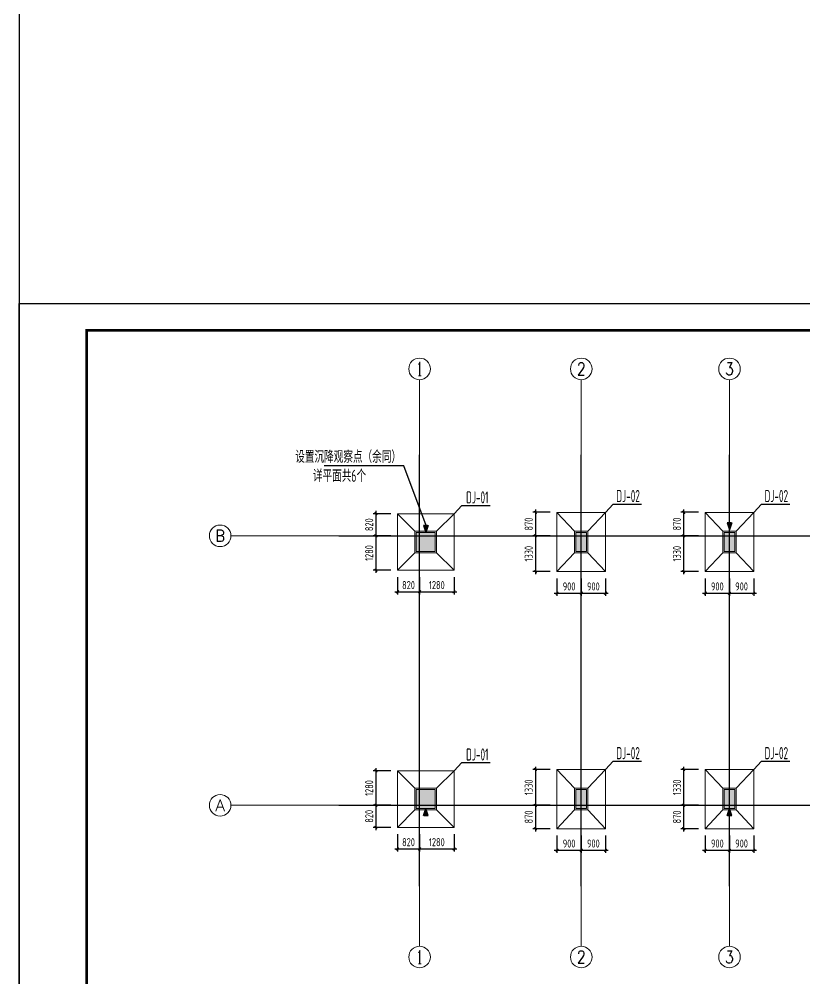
# Model space of a CAD drawing. Extents: x 1885024 to 3341100, y 16453725 to 19955423.
# Drawn here: x 3164089 to 3193243, y 18786655 to 18822264 of the extents above; entities that cross this region are included whole.
import ezdxf
from ezdxf.enums import TextEntityAlignment as Align

# ---------------------------------------------------------------- set-up
doc = ezdxf.new("R2010")
doc.units = 0
doc.header["$LTSCALE"] = 1000
doc.header["$MEASUREMENT"] = 0
doc.layers.get('Defpoints').update_dxf_attribs({"color": 250})
for name, color, linetype, lineweight in [('1526', 7, 'Continuous', 18), ('1530', 3, 'Continuous', 18), ('709', 254, 'Continuous', 18), ('COLU', 7, 'Continuous', 0), ('COLU_DIM', 3, 'Continuous', 0), ('COLU_HATCH', 251, 'Continuous', 0), ('DIM', 3, 'Continuous', 0)]:
    doc.layers.add(name, color=color, linetype=linetype, lineweight=lineweight)
for name, color, linetype in [('AXIS', 3, 'Continuous'), ('AXIS_TEXT', 7, 'Continuous'), ('TK', 4, 'Continuous')]:
    doc.layers.add(name, color=color, linetype=linetype)
doc.styles.add('_TCH_AXIS', font='COMPLEX', dxfattribs={"bigfont": 'GBCBIG'})
doc.styles.add('COMPLEX', font='COMPLEX')
doc.styles.add('FromPkpm', font='Pkpmeng', dxfattribs={"width": 0.7, "bigfont": 'hztxt'})
doc.styles.add('PkpmHz', font='Pkpmeng', dxfattribs={"width": 0.7, "bigfont": 'hztxt'})
doc.styles.add('TSSD_Dimension', font='tssdeng.shx', dxfattribs={"width": 0.7, "bigfont": 'hztxt.shx'})
doc.dimstyles.new('TSSD_100_100', dxfattribs={"dimtxt": 300, "dimasz": 100, "dimexe": 100, "dimexo": 250, "dimgap": 100, "dimtad": 1, "dimdec": 0, "dimzin": 0, "dimdsep": 46, "dimtxsty": 'TSSD_Dimension', "dimblk": 'ARCHTICK', "dimblk1": 'ARCHTICK', "dimblk2": 'ARCHTICK', "dimcen": 0, "dimdle": 100, "dimclrt": 7, "dimadec": 0, "dimazin": 0, "dimtfac": 1, "dimtdec": 0, "dimtix": 1, "dimtmove": 2, "dimatfit": 3, "dimfxl": 0, "dimtolj": 1, "dimtzin": 0, "dimarcsym": 0})

# ---------------------------------------------------------------- blocks, each defined once
blk = doc.blocks.new('j')
blk.add_hatch(color=6).paths.add_polyline_path([(2674969, -64350), (2674930, -64350), (2675115, -64887), (2675299, -64350)])
for points in [[(2675260, -64350), (2674930, -64350), (2675115, -64887)], [(2674969, -64350), (2675299, -64350), (2675115, -64887)]]:
    blk.add_lwpolyline(points)
blk = doc.blocks.new('GeYuanFrame_82632258', base_point=(18.76, 4.34))
at = {"layer": 'TK'}
blk.add_line((43.76, 414.34), (602.76, 414.34), dxfattribs=at)
blk.add_lwpolyline([(18.76, 424.34), (612.76, 424.34), (612.76, 4.34), (18.76, 4.34), (18.76, 424.34)], dxfattribs=at)
at = {"layer": 'TK', "const_width": 1}
blk.add_lwpolyline([(602.76, 414.34), (43.76, 414.34), (43.76, 14.34), (602.76, 14.34)], close=True, dxfattribs=at)
blk = doc.blocks.new('_AXISO')
blk.add_circle((0, 0), 0.5)
at = {"layer": 'AXIS_TEXT', "style": 'COMPLEX', "width": 1.041667}
blk.add_attdef('A', text='', height=0.56, dxfattribs=at).set_placement((-0.25, -0.28), (0.25, -0.28), align=Align.FIT)
blk = doc.blocks.new('_ArchTick')
at = {"color": 0, "linetype": 'ByBlock', "const_width": 0.4}
blk.add_lwpolyline([(-0.5, -0.5), (0.5, 0.5)], dxfattribs=at)
blk = doc.blocks.new('*D268')
at = {"layer": 'COLU_DIM', "color": 0, "lineweight": -2}
for p, q in [((3178127, 18801565), (3178127, 18800915)), ((3178947, 18801565), (3178947, 18800915)), ((3178027, 18801015), (3179047, 18801015))]:
    blk.add_line(p, q, dxfattribs=at)
at = {"layer": 'Defpoints', "color": 0}
for p in [(3178127, 18801815), (3178947, 18801815), (3178947, 18801015)]:
    blk.add_point(p, dxfattribs=at)
at = {"layer": 'COLU_DIM', "color": 0, "lineweight": -2, "xscale": 100, "yscale": 100, "zscale": 100, "rotation": 180}
blk.add_blockref('_ArchTick', (3178127, 18801015), dxfattribs=at)
at = {"layer": 'COLU_DIM', "color": 0, "lineweight": -2, "xscale": 100, "yscale": 100, "zscale": 100}
blk.add_blockref('_ArchTick', (3178947, 18801015), dxfattribs=at)
at = {"layer": 'COLU_DIM', "color": 7, "insert": (3178537, 18801265), "char_height": 300, "attachment_point": 5, "style": 'TSSD_Dimension'}
blk.add_mtext('\\A1;820', dxfattribs=at)
blk = doc.blocks.new('*D269')
at = {"layer": 'COLU_DIM', "color": 0, "lineweight": -2}
for p, q in [((3178947, 18801565), (3178947, 18800915)), ((3180227, 18801565), (3180227, 18800915)), ((3178847, 18801015), (3180327, 18801015))]:
    blk.add_line(p, q, dxfattribs=at)
at = {"layer": 'Defpoints', "color": 0}
for p in [(3178947, 18801815), (3180227, 18801815), (3180227, 18801015)]:
    blk.add_point(p, dxfattribs=at)
at = {"layer": 'COLU_DIM', "color": 0, "lineweight": -2, "xscale": 100, "yscale": 100, "zscale": 100, "rotation": 180}
blk.add_blockref('_ArchTick', (3178947, 18801015), dxfattribs=at)
at = {"layer": 'COLU_DIM', "color": 0, "lineweight": -2, "xscale": 100, "yscale": 100, "zscale": 100}
blk.add_blockref('_ArchTick', (3180227, 18801015), dxfattribs=at)
at = {"layer": 'COLU_DIM', "color": 7, "insert": (3179587, 18801265), "char_height": 300, "attachment_point": 5, "style": 'TSSD_Dimension'}
blk.add_mtext('\\A1;1280', dxfattribs=at)
blk = doc.blocks.new('*D270')
at = {"layer": 'COLU_DIM', "color": 0, "lineweight": -2}
for p, q in [((3177877, 18803915), (3177227, 18803915)), ((3177327, 18804015), (3177327, 18802995)), ((3177877, 18803095), (3177227, 18803095))]:
    blk.add_line(p, q, dxfattribs=at)
at = {"layer": 'Defpoints', "color": 0}
for p in [(3178127, 18803915), (3177327, 18803095), (3178127, 18803095)]:
    blk.add_point(p, dxfattribs=at)
at = {"layer": 'COLU_DIM', "color": 0, "lineweight": -2, "xscale": 100, "yscale": 100, "zscale": 100}
for p, rotation in [((3177327, 18803915), 90), ((3177327, 18803095), 270)]:
    blk.add_blockref('_ArchTick', p, dxfattribs=dict(at, rotation=rotation))
at = {"layer": 'COLU_DIM', "color": 7, "insert": (3177077, 18803505), "char_height": 300, "attachment_point": 5, "rotation": 90, "style": 'TSSD_Dimension'}
blk.add_mtext('\\A1;820', dxfattribs=at)
blk = doc.blocks.new('*D271')
at = {"layer": 'COLU_DIM', "color": 0, "lineweight": -2}
for p, q in [((3177327, 18803195), (3177327, 18801715)), ((3177877, 18803095), (3177227, 18803095)), ((3177877, 18801815), (3177227, 18801815))]:
    blk.add_line(p, q, dxfattribs=at)
at = {"layer": 'Defpoints', "color": 0}
for p in [(3178127, 18803095), (3177327, 18801815), (3178127, 18801815)]:
    blk.add_point(p, dxfattribs=at)
at = {"layer": 'COLU_DIM', "color": 0, "lineweight": -2, "xscale": 100, "yscale": 100, "zscale": 100}
for p, rotation in [((3177327, 18803095), 90), ((3177327, 18801815), 270)]:
    blk.add_blockref('_ArchTick', p, dxfattribs=dict(at, rotation=rotation))
at = {"layer": 'COLU_DIM', "color": 7, "insert": (3177077, 18802455), "char_height": 300, "attachment_point": 5, "rotation": 90, "style": 'TSSD_Dimension'}
blk.add_mtext('\\A1;1280', dxfattribs=at)
blk = doc.blocks.new('*D272')
at = {"layer": 'COLU_DIM', "color": 0, "lineweight": -2}
for p, q in [((3184047, 18801515), (3184047, 18800865)), ((3184947, 18801515), (3184947, 18800865)), ((3183947, 18800965), (3185047, 18800965))]:
    blk.add_line(p, q, dxfattribs=at)
at = {"layer": 'Defpoints', "color": 0}
for p in [(3184047, 18801765), (3184947, 18801765), (3184947, 18800965)]:
    blk.add_point(p, dxfattribs=at)
at = {"layer": 'COLU_DIM', "color": 0, "lineweight": -2, "xscale": 100, "yscale": 100, "zscale": 100, "rotation": 180}
blk.add_blockref('_ArchTick', (3184047, 18800965), dxfattribs=at)
at = {"layer": 'COLU_DIM', "color": 0, "lineweight": -2, "xscale": 100, "yscale": 100, "zscale": 100}
blk.add_blockref('_ArchTick', (3184947, 18800965), dxfattribs=at)
at = {"layer": 'COLU_DIM', "color": 7, "insert": (3184497, 18801215), "char_height": 300, "attachment_point": 5, "style": 'TSSD_Dimension'}
blk.add_mtext('\\A1;900', dxfattribs=at)
blk = doc.blocks.new('*D273')
at = {"layer": 'COLU_DIM', "color": 0, "lineweight": -2}
for p, q in [((3184947, 18801515), (3184947, 18800865)), ((3185847, 18801515), (3185847, 18800865)), ((3184847, 18800965), (3185947, 18800965))]:
    blk.add_line(p, q, dxfattribs=at)
at = {"layer": 'Defpoints', "color": 0}
for p in [(3184947, 18801765), (3185847, 18801765), (3185847, 18800965)]:
    blk.add_point(p, dxfattribs=at)
at = {"layer": 'COLU_DIM', "color": 0, "lineweight": -2, "xscale": 100, "yscale": 100, "zscale": 100, "rotation": 180}
blk.add_blockref('_ArchTick', (3184947, 18800965), dxfattribs=at)
at = {"layer": 'COLU_DIM', "color": 0, "lineweight": -2, "xscale": 100, "yscale": 100, "zscale": 100}
blk.add_blockref('_ArchTick', (3185847, 18800965), dxfattribs=at)
at = {"layer": 'COLU_DIM', "color": 7, "insert": (3185397, 18801215), "char_height": 300, "attachment_point": 5, "style": 'TSSD_Dimension'}
blk.add_mtext('\\A1;900', dxfattribs=at)
blk = doc.blocks.new('*D274')
at = {"layer": 'COLU_DIM', "color": 0, "lineweight": -2}
for p, q in [((3183797, 18803965), (3183147, 18803965)), ((3183247, 18804065), (3183247, 18802995)), ((3183797, 18803095), (3183147, 18803095))]:
    blk.add_line(p, q, dxfattribs=at)
at = {"layer": 'Defpoints', "color": 0}
for p in [(3184047, 18803965), (3183247, 18803095), (3184047, 18803095)]:
    blk.add_point(p, dxfattribs=at)
at = {"layer": 'COLU_DIM', "color": 0, "lineweight": -2, "xscale": 100, "yscale": 100, "zscale": 100}
for p, rotation in [((3183247, 18803965), 90), ((3183247, 18803095), 270)]:
    blk.add_blockref('_ArchTick', p, dxfattribs=dict(at, rotation=rotation))
at = {"layer": 'COLU_DIM', "color": 7, "insert": (3182997, 18803530), "char_height": 300, "attachment_point": 5, "rotation": 90, "style": 'TSSD_Dimension'}
blk.add_mtext('\\A1;870', dxfattribs=at)
blk = doc.blocks.new('*D275')
at = {"layer": 'COLU_DIM', "color": 0, "lineweight": -2}
for p, q in [((3183247, 18803195), (3183247, 18801665)), ((3183797, 18803095), (3183147, 18803095)), ((3183797, 18801765), (3183147, 18801765))]:
    blk.add_line(p, q, dxfattribs=at)
at = {"layer": 'Defpoints', "color": 0}
for p in [(3184047, 18803095), (3183247, 18801765), (3184047, 18801765)]:
    blk.add_point(p, dxfattribs=at)
at = {"layer": 'COLU_DIM', "color": 0, "lineweight": -2, "xscale": 100, "yscale": 100, "zscale": 100}
for p, rotation in [((3183247, 18803095), 90), ((3183247, 18801765), 270)]:
    blk.add_blockref('_ArchTick', p, dxfattribs=dict(at, rotation=rotation))
at = {"layer": 'COLU_DIM', "color": 7, "insert": (3182997, 18802430), "char_height": 300, "attachment_point": 5, "rotation": 90, "style": 'TSSD_Dimension'}
blk.add_mtext('\\A1;1330', dxfattribs=at)
blk = doc.blocks.new('*D276')
at = {"layer": 'COLU_DIM', "color": 0, "lineweight": -2}
for p, q in [((3189547, 18801515), (3189547, 18800865)), ((3190447, 18801515), (3190447, 18800865)), ((3189447, 18800965), (3190547, 18800965))]:
    blk.add_line(p, q, dxfattribs=at)
at = {"layer": 'Defpoints', "color": 0}
for p in [(3189547, 18801765), (3190447, 18801765), (3190447, 18800965)]:
    blk.add_point(p, dxfattribs=at)
at = {"layer": 'COLU_DIM', "color": 0, "lineweight": -2, "xscale": 100, "yscale": 100, "zscale": 100, "rotation": 180}
blk.add_blockref('_ArchTick', (3189547, 18800965), dxfattribs=at)
at = {"layer": 'COLU_DIM', "color": 0, "lineweight": -2, "xscale": 100, "yscale": 100, "zscale": 100}
blk.add_blockref('_ArchTick', (3190447, 18800965), dxfattribs=at)
at = {"layer": 'COLU_DIM', "color": 7, "insert": (3189997, 18801215), "char_height": 300, "attachment_point": 5, "style": 'TSSD_Dimension'}
blk.add_mtext('\\A1;900', dxfattribs=at)
blk = doc.blocks.new('*D277')
at = {"layer": 'COLU_DIM', "color": 0, "lineweight": -2}
for p, q in [((3190447, 18801515), (3190447, 18800865)), ((3191347, 18801515), (3191347, 18800865)), ((3190347, 18800965), (3191447, 18800965))]:
    blk.add_line(p, q, dxfattribs=at)
at = {"layer": 'Defpoints', "color": 0}
for p in [(3190447, 18801765), (3191347, 18801765), (3191347, 18800965)]:
    blk.add_point(p, dxfattribs=at)
at = {"layer": 'COLU_DIM', "color": 0, "lineweight": -2, "xscale": 100, "yscale": 100, "zscale": 100, "rotation": 180}
blk.add_blockref('_ArchTick', (3190447, 18800965), dxfattribs=at)
at = {"layer": 'COLU_DIM', "color": 0, "lineweight": -2, "xscale": 100, "yscale": 100, "zscale": 100}
blk.add_blockref('_ArchTick', (3191347, 18800965), dxfattribs=at)
at = {"layer": 'COLU_DIM', "color": 7, "insert": (3190897, 18801215), "char_height": 300, "attachment_point": 5, "style": 'TSSD_Dimension'}
blk.add_mtext('\\A1;900', dxfattribs=at)
blk = doc.blocks.new('*D278')
at = {"layer": 'COLU_DIM', "color": 0, "lineweight": -2}
for p, q in [((3189297, 18803965), (3188647, 18803965)), ((3188747, 18804065), (3188747, 18802995)), ((3189297, 18803095), (3188647, 18803095))]:
    blk.add_line(p, q, dxfattribs=at)
at = {"layer": 'Defpoints', "color": 0}
for p in [(3189547, 18803965), (3188747, 18803095), (3189547, 18803095)]:
    blk.add_point(p, dxfattribs=at)
at = {"layer": 'COLU_DIM', "color": 0, "lineweight": -2, "xscale": 100, "yscale": 100, "zscale": 100}
for p, rotation in [((3188747, 18803965), 90), ((3188747, 18803095), 270)]:
    blk.add_blockref('_ArchTick', p, dxfattribs=dict(at, rotation=rotation))
at = {"layer": 'COLU_DIM', "color": 7, "insert": (3188497, 18803530), "char_height": 300, "attachment_point": 5, "rotation": 90, "style": 'TSSD_Dimension'}
blk.add_mtext('\\A1;870', dxfattribs=at)
blk = doc.blocks.new('*D279')
at = {"layer": 'COLU_DIM', "color": 0, "lineweight": -2}
for p, q in [((3188747, 18803195), (3188747, 18801665)), ((3189297, 18803095), (3188647, 18803095)), ((3189297, 18801765), (3188647, 18801765))]:
    blk.add_line(p, q, dxfattribs=at)
at = {"layer": 'Defpoints', "color": 0}
for p in [(3189547, 18803095), (3188747, 18801765), (3189547, 18801765)]:
    blk.add_point(p, dxfattribs=at)
at = {"layer": 'COLU_DIM', "color": 0, "lineweight": -2, "xscale": 100, "yscale": 100, "zscale": 100}
for p, rotation in [((3188747, 18803095), 90), ((3188747, 18801765), 270)]:
    blk.add_blockref('_ArchTick', p, dxfattribs=dict(at, rotation=rotation))
at = {"layer": 'COLU_DIM', "color": 7, "insert": (3188497, 18802430), "char_height": 300, "attachment_point": 5, "rotation": 90, "style": 'TSSD_Dimension'}
blk.add_mtext('\\A1;1330', dxfattribs=at)
blk = doc.blocks.new('*D296')
at = {"layer": 'COLU_DIM', "color": 0, "lineweight": -2}
for p, q in [((3189547, 18791975), (3189547, 18791325)), ((3190447, 18791975), (3190447, 18791325)), ((3189447, 18791425), (3190547, 18791425))]:
    blk.add_line(p, q, dxfattribs=at)
at = {"layer": 'Defpoints', "color": 0}
for p in [(3189547, 18792225), (3190447, 18792225), (3190447, 18791425)]:
    blk.add_point(p, dxfattribs=at)
at = {"layer": 'COLU_DIM', "color": 0, "lineweight": -2, "xscale": 100, "yscale": 100, "zscale": 100, "rotation": 180}
blk.add_blockref('_ArchTick', (3189547, 18791425), dxfattribs=at)
at = {"layer": 'COLU_DIM', "color": 0, "lineweight": -2, "xscale": 100, "yscale": 100, "zscale": 100}
blk.add_blockref('_ArchTick', (3190447, 18791425), dxfattribs=at)
at = {"layer": 'COLU_DIM', "color": 7, "insert": (3189997, 18791675), "char_height": 300, "attachment_point": 5, "style": 'TSSD_Dimension'}
blk.add_mtext('\\A1;900', dxfattribs=at)
blk = doc.blocks.new('*D297')
at = {"layer": 'COLU_DIM', "color": 0, "lineweight": -2}
for p, q in [((3190447, 18791975), (3190447, 18791325)), ((3191347, 18791975), (3191347, 18791325)), ((3190347, 18791425), (3191447, 18791425))]:
    blk.add_line(p, q, dxfattribs=at)
at = {"layer": 'Defpoints', "color": 0}
for p in [(3190447, 18792225), (3191347, 18792225), (3191347, 18791425)]:
    blk.add_point(p, dxfattribs=at)
at = {"layer": 'COLU_DIM', "color": 0, "lineweight": -2, "xscale": 100, "yscale": 100, "zscale": 100, "rotation": 180}
blk.add_blockref('_ArchTick', (3190447, 18791425), dxfattribs=at)
at = {"layer": 'COLU_DIM', "color": 0, "lineweight": -2, "xscale": 100, "yscale": 100, "zscale": 100}
blk.add_blockref('_ArchTick', (3191347, 18791425), dxfattribs=at)
at = {"layer": 'COLU_DIM', "color": 7, "insert": (3190897, 18791675), "char_height": 300, "attachment_point": 5, "style": 'TSSD_Dimension'}
blk.add_mtext('\\A1;900', dxfattribs=at)
blk = doc.blocks.new('*D298')
at = {"layer": 'COLU_DIM', "color": 0, "lineweight": -2}
for p, q in [((3189297, 18794425), (3188647, 18794425)), ((3188747, 18794525), (3188747, 18792995)), ((3189297, 18793095), (3188647, 18793095))]:
    blk.add_line(p, q, dxfattribs=at)
at = {"layer": 'Defpoints', "color": 0}
for p in [(3189547, 18794425), (3188747, 18793095), (3189547, 18793095)]:
    blk.add_point(p, dxfattribs=at)
at = {"layer": 'COLU_DIM', "color": 0, "lineweight": -2, "xscale": 100, "yscale": 100, "zscale": 100}
for p, rotation in [((3188747, 18794425), 90), ((3188747, 18793095), 270)]:
    blk.add_blockref('_ArchTick', p, dxfattribs=dict(at, rotation=rotation))
at = {"layer": 'COLU_DIM', "color": 7, "insert": (3188497, 18793760), "char_height": 300, "attachment_point": 5, "rotation": 90, "style": 'TSSD_Dimension'}
blk.add_mtext('\\A1;1330', dxfattribs=at)
blk = doc.blocks.new('*D299')
at = {"layer": 'COLU_DIM', "color": 0, "lineweight": -2}
for p, q in [((3189297, 18793095), (3188647, 18793095)), ((3188747, 18793195), (3188747, 18792125)), ((3189297, 18792225), (3188647, 18792225))]:
    blk.add_line(p, q, dxfattribs=at)
at = {"layer": 'Defpoints', "color": 0}
for p in [(3189547, 18793095), (3188747, 18792225), (3189547, 18792225)]:
    blk.add_point(p, dxfattribs=at)
at = {"layer": 'COLU_DIM', "color": 0, "lineweight": -2, "xscale": 100, "yscale": 100, "zscale": 100}
for p, rotation in [((3188747, 18793095), 90), ((3188747, 18792225), 270)]:
    blk.add_blockref('_ArchTick', p, dxfattribs=dict(at, rotation=rotation))
at = {"layer": 'COLU_DIM', "color": 7, "insert": (3188497, 18792660), "char_height": 300, "attachment_point": 5, "rotation": 90, "style": 'TSSD_Dimension'}
blk.add_mtext('\\A1;870', dxfattribs=at)
blk = doc.blocks.new('*D300')
at = {"layer": 'COLU_DIM', "color": 0, "lineweight": -2}
for p, q in [((3184047, 18791975), (3184047, 18791325)), ((3184947, 18791975), (3184947, 18791325)), ((3183947, 18791425), (3185047, 18791425))]:
    blk.add_line(p, q, dxfattribs=at)
at = {"layer": 'Defpoints', "color": 0}
for p in [(3184047, 18792225), (3184947, 18792225), (3184947, 18791425)]:
    blk.add_point(p, dxfattribs=at)
at = {"layer": 'COLU_DIM', "color": 0, "lineweight": -2, "xscale": 100, "yscale": 100, "zscale": 100, "rotation": 180}
blk.add_blockref('_ArchTick', (3184047, 18791425), dxfattribs=at)
at = {"layer": 'COLU_DIM', "color": 0, "lineweight": -2, "xscale": 100, "yscale": 100, "zscale": 100}
blk.add_blockref('_ArchTick', (3184947, 18791425), dxfattribs=at)
at = {"layer": 'COLU_DIM', "color": 7, "insert": (3184497, 18791675), "char_height": 300, "attachment_point": 5, "style": 'TSSD_Dimension'}
blk.add_mtext('\\A1;900', dxfattribs=at)
blk = doc.blocks.new('*D301')
at = {"layer": 'COLU_DIM', "color": 0, "lineweight": -2}
for p, q in [((3184947, 18791975), (3184947, 18791325)), ((3185847, 18791975), (3185847, 18791325)), ((3184847, 18791425), (3185947, 18791425))]:
    blk.add_line(p, q, dxfattribs=at)
at = {"layer": 'Defpoints', "color": 0}
for p in [(3184947, 18792225), (3185847, 18792225), (3185847, 18791425)]:
    blk.add_point(p, dxfattribs=at)
at = {"layer": 'COLU_DIM', "color": 0, "lineweight": -2, "xscale": 100, "yscale": 100, "zscale": 100, "rotation": 180}
blk.add_blockref('_ArchTick', (3184947, 18791425), dxfattribs=at)
at = {"layer": 'COLU_DIM', "color": 0, "lineweight": -2, "xscale": 100, "yscale": 100, "zscale": 100}
blk.add_blockref('_ArchTick', (3185847, 18791425), dxfattribs=at)
at = {"layer": 'COLU_DIM', "color": 7, "insert": (3185397, 18791675), "char_height": 300, "attachment_point": 5, "style": 'TSSD_Dimension'}
blk.add_mtext('\\A1;900', dxfattribs=at)
blk = doc.blocks.new('*D302')
at = {"layer": 'COLU_DIM', "color": 0, "lineweight": -2}
for p, q in [((3183797, 18794425), (3183147, 18794425)), ((3183247, 18794525), (3183247, 18792995)), ((3183797, 18793095), (3183147, 18793095))]:
    blk.add_line(p, q, dxfattribs=at)
at = {"layer": 'Defpoints', "color": 0}
for p in [(3184047, 18794425), (3183247, 18793095), (3184047, 18793095)]:
    blk.add_point(p, dxfattribs=at)
at = {"layer": 'COLU_DIM', "color": 0, "lineweight": -2, "xscale": 100, "yscale": 100, "zscale": 100}
for p, rotation in [((3183247, 18794425), 90), ((3183247, 18793095), 270)]:
    blk.add_blockref('_ArchTick', p, dxfattribs=dict(at, rotation=rotation))
at = {"layer": 'COLU_DIM', "color": 7, "insert": (3182997, 18793760), "char_height": 300, "attachment_point": 5, "rotation": 90, "style": 'TSSD_Dimension'}
blk.add_mtext('\\A1;1330', dxfattribs=at)
blk = doc.blocks.new('*D303')
at = {"layer": 'COLU_DIM', "color": 0, "lineweight": -2}
for p, q in [((3183797, 18793095), (3183147, 18793095)), ((3183247, 18793195), (3183247, 18792125)), ((3183797, 18792225), (3183147, 18792225))]:
    blk.add_line(p, q, dxfattribs=at)
at = {"layer": 'Defpoints', "color": 0}
for p in [(3184047, 18793095), (3183247, 18792225), (3184047, 18792225)]:
    blk.add_point(p, dxfattribs=at)
at = {"layer": 'COLU_DIM', "color": 0, "lineweight": -2, "xscale": 100, "yscale": 100, "zscale": 100}
for p, rotation in [((3183247, 18793095), 90), ((3183247, 18792225), 270)]:
    blk.add_blockref('_ArchTick', p, dxfattribs=dict(at, rotation=rotation))
at = {"layer": 'COLU_DIM', "color": 7, "insert": (3182997, 18792660), "char_height": 300, "attachment_point": 5, "rotation": 90, "style": 'TSSD_Dimension'}
blk.add_mtext('\\A1;870', dxfattribs=at)
blk = doc.blocks.new('*D304')
at = {"layer": 'COLU_DIM', "color": 0, "lineweight": -2}
for p, q in [((3178127, 18792025), (3178127, 18791375)), ((3178947, 18792025), (3178947, 18791375)), ((3178027, 18791475), (3179047, 18791475))]:
    blk.add_line(p, q, dxfattribs=at)
at = {"layer": 'Defpoints', "color": 0}
for p in [(3178127, 18792275), (3178947, 18792275), (3178947, 18791475)]:
    blk.add_point(p, dxfattribs=at)
at = {"layer": 'COLU_DIM', "color": 0, "lineweight": -2, "xscale": 100, "yscale": 100, "zscale": 100, "rotation": 180}
blk.add_blockref('_ArchTick', (3178127, 18791475), dxfattribs=at)
at = {"layer": 'COLU_DIM', "color": 0, "lineweight": -2, "xscale": 100, "yscale": 100, "zscale": 100}
blk.add_blockref('_ArchTick', (3178947, 18791475), dxfattribs=at)
at = {"layer": 'COLU_DIM', "color": 7, "insert": (3178537, 18791725), "char_height": 300, "attachment_point": 5, "style": 'TSSD_Dimension'}
blk.add_mtext('\\A1;820', dxfattribs=at)
blk = doc.blocks.new('*D305')
at = {"layer": 'COLU_DIM', "color": 0, "lineweight": -2}
for p, q in [((3178947, 18792025), (3178947, 18791375)), ((3180227, 18792025), (3180227, 18791375)), ((3178847, 18791475), (3180327, 18791475))]:
    blk.add_line(p, q, dxfattribs=at)
at = {"layer": 'Defpoints', "color": 0}
for p in [(3178947, 18792275), (3180227, 18792275), (3180227, 18791475)]:
    blk.add_point(p, dxfattribs=at)
at = {"layer": 'COLU_DIM', "color": 0, "lineweight": -2, "xscale": 100, "yscale": 100, "zscale": 100, "rotation": 180}
blk.add_blockref('_ArchTick', (3178947, 18791475), dxfattribs=at)
at = {"layer": 'COLU_DIM', "color": 0, "lineweight": -2, "xscale": 100, "yscale": 100, "zscale": 100}
blk.add_blockref('_ArchTick', (3180227, 18791475), dxfattribs=at)
at = {"layer": 'COLU_DIM', "color": 7, "insert": (3179587, 18791725), "char_height": 300, "attachment_point": 5, "style": 'TSSD_Dimension'}
blk.add_mtext('\\A1;1280', dxfattribs=at)
blk = doc.blocks.new('*D306')
at = {"layer": 'COLU_DIM', "color": 0, "lineweight": -2}
for p, q in [((3177877, 18794375), (3177227, 18794375)), ((3177327, 18794475), (3177327, 18792995)), ((3177877, 18793095), (3177227, 18793095))]:
    blk.add_line(p, q, dxfattribs=at)
at = {"layer": 'Defpoints', "color": 0}
for p in [(3178127, 18794375), (3177327, 18793095), (3178127, 18793095)]:
    blk.add_point(p, dxfattribs=at)
at = {"layer": 'COLU_DIM', "color": 0, "lineweight": -2, "xscale": 100, "yscale": 100, "zscale": 100}
for p, rotation in [((3177327, 18794375), 90), ((3177327, 18793095), 270)]:
    blk.add_blockref('_ArchTick', p, dxfattribs=dict(at, rotation=rotation))
at = {"layer": 'COLU_DIM', "color": 7, "insert": (3177077, 18793735), "char_height": 300, "attachment_point": 5, "rotation": 90, "style": 'TSSD_Dimension'}
blk.add_mtext('\\A1;1280', dxfattribs=at)
blk = doc.blocks.new('*D307')
at = {"layer": 'COLU_DIM', "color": 0, "lineweight": -2}
for p, q in [((3177877, 18793095), (3177227, 18793095)), ((3177327, 18793195), (3177327, 18792175)), ((3177877, 18792275), (3177227, 18792275))]:
    blk.add_line(p, q, dxfattribs=at)
at = {"layer": 'Defpoints', "color": 0}
for p in [(3178127, 18793095), (3177327, 18792275), (3178127, 18792275)]:
    blk.add_point(p, dxfattribs=at)
at = {"layer": 'COLU_DIM', "color": 0, "lineweight": -2, "xscale": 100, "yscale": 100, "zscale": 100}
for p, rotation in [((3177327, 18793095), 90), ((3177327, 18792275), 270)]:
    blk.add_blockref('_ArchTick', p, dxfattribs=dict(at, rotation=rotation))
at = {"layer": 'COLU_DIM', "color": 7, "insert": (3177077, 18792685), "char_height": 300, "attachment_point": 5, "rotation": 90, "style": 'TSSD_Dimension'}
blk.add_mtext('\\A1;820', dxfattribs=at)

msp = doc.modelspace()

# ---------------------------------------------------------------- hatches: boundary and pattern name
at = {"layer": 'COLU_HATCH'}
for points in [[(3179526.7, 18802514.5), (3179526.7, 18803214.5), (3178826.7, 18803214.5), (3178826.7, 18802514.5)], [(3185146.7, 18802514.5), (3185146.7, 18803214.5), (3184746.7, 18803214.5), (3184746.7, 18802514.5)], [(3190646.7, 18802514.5), (3190646.7, 18803214.5), (3190246.7, 18803214.5), (3190246.7, 18802514.5)], [(3179526.7, 18792974.5), (3179526.7, 18793674.5), (3178826.7, 18793674.5), (3178826.7, 18792974.5)], [(3185146.7, 18792974.5), (3185146.7, 18793674.5), (3184746.7, 18793674.5), (3184746.7, 18792974.5)], [(3190646.7, 18792974.5), (3190646.7, 18793674.5), (3190246.7, 18793674.5), (3190246.7, 18792974.5)]]:
    msp.add_hatch(color=256, dxfattribs=at).paths.add_polyline_path(points)

# ---------------------------------------------------------------- linework, layer by layer
for points in [[(3164088.7, 19955423.3), (3164088.7, 16453724.8)], [(3179186.3, 18803472.4), (3178359.3, 18805686), (3175404.4, 18805686)], [(3185846.7, 18803964.5), (3186134, 18804273.9), (3187186.7, 18804273.9)], [(3191346.7, 18803964.5), (3191634, 18804273.9), (3192686.7, 18804273.9)], [(3180226.7, 18803914.5), (3180514, 18804223.9), (3181566.7, 18804223.9)], [(3180226.7, 18794374.5), (3180514, 18794683.9), (3181566.7, 18794683.9)], [(3185846.7, 18794424.5), (3186134, 18794733.9), (3187186.7, 18794733.9)], [(3191346.7, 18794424.5), (3191634, 18794733.9), (3192686.7, 18794733.9)]]:
    msp.add_lwpolyline(points)
at = {"layer": '709', "linetype": 'Continuous'}
for points in [[(3179526.7, 18802514.5), (3179526.7, 18803214.5), (3178826.7, 18803214.5), (3178826.7, 18802514.5)], [(3185146.7, 18802514.5), (3185146.7, 18803214.5), (3184746.7, 18803214.5), (3184746.7, 18802514.5)], [(3190646.7, 18802514.5), (3190646.7, 18803214.5), (3190246.7, 18803214.5), (3190246.7, 18802514.5)], [(3179526.7, 18792974.5), (3179526.7, 18793674.5), (3178826.7, 18793674.5), (3178826.7, 18792974.5)], [(3185146.7, 18792974.5), (3185146.7, 18793674.5), (3184746.7, 18793674.5), (3184746.7, 18792974.5)], [(3190646.7, 18792974.5), (3190646.7, 18793674.5), (3190246.7, 18793674.5), (3190246.7, 18792974.5)]]:
    msp.add_lwpolyline(points, close=True, dxfattribs=at)
at = {"layer": 'AXIS', "color": 1}
for p, q in [((3178946.7, 18790094.5), (3178946.7, 18806094.5)), ((3184946.7, 18790094.5), (3184946.7, 18806094.5)), ((3190446.7, 18790094.5), (3190446.7, 18806094.5)), ((3175946.7, 18803094.5), (3204946.7, 18803094.5)), ((3175946.7, 18793094.5), (3204946.7, 18793094.5))]:
    msp.add_line(p, q, dxfattribs=at)
at = {"layer": 'COLU'}
for points in [[(3178126.7, 18801814.5), (3180226.7, 18801814.5), (3180226.7, 18803914.5), (3178126.7, 18803914.5)], [(3184046.7, 18801764.5), (3185846.7, 18801764.5), (3185846.7, 18803964.5), (3184046.7, 18803964.5)], [(3189546.7, 18801764.5), (3191346.7, 18801764.5), (3191346.7, 18803964.5), (3189546.7, 18803964.5)], [(3178776.7, 18802464.5), (3179576.7, 18802464.5), (3179576.7, 18803264.5), (3178776.7, 18803264.5)], [(3179526.7, 18802514.5), (3179526.7, 18803214.5), (3178826.7, 18803214.5), (3178826.7, 18802514.5)], [(3184696.7, 18802464.5), (3185196.7, 18802464.5), (3185196.7, 18803264.5), (3184696.7, 18803264.5)], [(3185146.7, 18802514.5), (3185146.7, 18803214.5), (3184746.7, 18803214.5), (3184746.7, 18802514.5)], [(3190196.7, 18802464.5), (3190696.7, 18802464.5), (3190696.7, 18803264.5), (3190196.7, 18803264.5)], [(3190646.7, 18802514.5), (3190646.7, 18803214.5), (3190246.7, 18803214.5), (3190246.7, 18802514.5)], [(3178126.7, 18792274.5), (3180226.7, 18792274.5), (3180226.7, 18794374.5), (3178126.7, 18794374.5)], [(3184046.7, 18792224.5), (3185846.7, 18792224.5), (3185846.7, 18794424.5), (3184046.7, 18794424.5)], [(3189546.7, 18792224.5), (3191346.7, 18792224.5), (3191346.7, 18794424.5), (3189546.7, 18794424.5)], [(3178776.7, 18792924.5), (3179576.7, 18792924.5), (3179576.7, 18793724.5), (3178776.7, 18793724.5)], [(3179526.7, 18792974.5), (3179526.7, 18793674.5), (3178826.7, 18793674.5), (3178826.7, 18792974.5)], [(3184696.7, 18792924.5), (3185196.7, 18792924.5), (3185196.7, 18793724.5), (3184696.7, 18793724.5)], [(3185146.7, 18792974.5), (3185146.7, 18793674.5), (3184746.7, 18793674.5), (3184746.7, 18792974.5)], [(3190196.7, 18792924.5), (3190696.7, 18792924.5), (3190696.7, 18793724.5), (3190196.7, 18793724.5)], [(3190646.7, 18792974.5), (3190646.7, 18793674.5), (3190246.7, 18793674.5), (3190246.7, 18792974.5)]]:
    msp.add_lwpolyline(points, close=True, dxfattribs=at)
for points in [[(3178126.7, 18803914.5), (3178776.7, 18803264.5)], [(3180226.7, 18803914.5), (3179576.7, 18803264.5)], [(3184046.7, 18803964.5), (3184696.7, 18803264.5)], [(3185846.7, 18803964.5), (3185196.7, 18803264.5)], [(3189546.7, 18803964.5), (3190196.7, 18803264.5)], [(3191346.7, 18803964.5), (3190696.7, 18803264.5)], [(3178126.7, 18801814.5), (3178776.7, 18802464.5)], [(3180226.7, 18801814.5), (3179576.7, 18802464.5)], [(3184046.7, 18801764.5), (3184696.7, 18802464.5)], [(3185846.7, 18801764.5), (3185196.7, 18802464.5)], [(3189546.7, 18801764.5), (3190196.7, 18802464.5)], [(3191346.7, 18801764.5), (3190696.7, 18802464.5)], [(3178126.7, 18794374.5), (3178776.7, 18793724.5)], [(3180226.7, 18794374.5), (3179576.7, 18793724.5)], [(3184046.7, 18794424.5), (3184696.7, 18793724.5)], [(3185846.7, 18794424.5), (3185196.7, 18793724.5)], [(3189546.7, 18794424.5), (3190196.7, 18793724.5)], [(3191346.7, 18794424.5), (3190696.7, 18793724.5)], [(3178126.7, 18792274.5), (3178776.7, 18792924.5)], [(3180226.7, 18792274.5), (3179576.7, 18792924.5)], [(3184046.7, 18792224.5), (3184696.7, 18792924.5)], [(3185846.7, 18792224.5), (3185196.7, 18792924.5)], [(3189546.7, 18792224.5), (3190196.7, 18792924.5)], [(3191346.7, 18792224.5), (3190696.7, 18792924.5)]]:
    msp.add_lwpolyline(points, dxfattribs=at)
at = {"layer": 'DIM'}
for p, q in [((3178946.7, 18805644.5), (3178946.7, 18808887.5)), ((3184946.7, 18805644.5), (3184946.7, 18808887.5)), ((3190446.7, 18805644.5), (3190446.7, 18808887.5)), ((3175946.7, 18803094.5), (3171946.7, 18803094.5)), ((3175946.7, 18793094.5), (3171946.7, 18793094.5)), ((3178946.7, 18790544.5), (3178946.7, 18787863.9)), ((3184946.7, 18790544.5), (3184946.7, 18787863.9)), ((3190446.7, 18790544.5), (3190446.7, 18787863.9))]:
    msp.add_line(p, q, dxfattribs=at)

# ---------------------------------------------------------------- block references
for name, p, xscale, yscale, zscale in [('GeYuanFrame_82632258', (3164088.7, 18769715.1), 100, 100, 100), ('j', (1906391.7, 18834460.3), 0.48, 0.48, 0.48), ('j', (1895121.7, 18834360.3), 0.48, 0.48, 0.48)]:
    msp.add_blockref(name, p, dxfattribs=dict(xscale=xscale, yscale=yscale, zscale=zscale))
at = {"xscale": 0.48, "yscale": 0.48, "zscale": 0.48, "rotation": 180}
for p in [(4463231.7, 18761828.8), (4474501.7, 18761828.8)]:
    msp.add_blockref('j', p, dxfattribs=at)
at = {"layer": 'DIM'}
ref = msp.add_blockref('_AXISO', (3178946.7, 18809287.5), dxfattribs=dict(at, xscale=800, yscale=800, zscale=800))
ref.add_attrib('A', '1', dxfattribs={"layer": 'AXIS_TEXT', "height": 514.7, "style": '_TCH_AXIS'}).set_placement((3178836.4, 18809030.2), (3179057, 18809030.2), align=Align.FIT)
ref = msp.add_blockref('_AXISO', (3184946.7, 18809287.5), dxfattribs=dict(at, xscale=800, yscale=800, zscale=800))
ref.add_attrib('A', '2', dxfattribs={"layer": 'AXIS_TEXT', "height": 465.9, "style": '_TCH_AXIS'}).set_placement((3184791.4, 18809054.5), (3185102, 18809054.5), align=Align.FIT)
ref = msp.add_blockref('_AXISO', (3190446.7, 18809287.5), dxfattribs=dict(at, xscale=800, yscale=800, zscale=800))
ref.add_attrib('A', '3', dxfattribs={"layer": 'AXIS_TEXT', "height": 465.9, "style": '_TCH_AXIS'}).set_placement((3190291.4, 18809054.5), (3190602, 18809054.5), align=Align.FIT)
ref = msp.add_blockref('_AXISO', (3171546.7, 18803094.5), dxfattribs=dict(at, xscale=800, yscale=800, zscale=800))
ref.add_attrib('A', 'B', dxfattribs={"layer": 'AXIS_TEXT', "height": 435.3, "style": '_TCH_AXIS'}).set_placement((3171370.5, 18802876.9), (3171722.9, 18802876.9), align=Align.FIT)
ref = msp.add_blockref('_AXISO', (3171546.7, 18793094.5), dxfattribs=dict(at, xscale=800, yscale=800, zscale=800))
ref.add_attrib('A', 'A', dxfattribs={"layer": 'AXIS_TEXT', "height": 425.2, "style": '_TCH_AXIS'}).set_placement((3171364.5, 18792881.9), (3171728.9, 18792881.9), align=Align.FIT)
ref = msp.add_blockref('_AXISO', (3178946.7, 18787463.9), dxfattribs=dict(at, xscale=800, yscale=800, zscale=800))
ref.add_attrib('A', '1', dxfattribs={"layer": 'AXIS_TEXT', "height": 514.7, "style": '_TCH_AXIS'}).set_placement((3178836.4, 18787206.6), (3179057, 18787206.6), align=Align.FIT)
ref = msp.add_blockref('_AXISO', (3184946.7, 18787463.9), dxfattribs=dict(at, xscale=800, yscale=800, zscale=800))
ref.add_attrib('A', '2', dxfattribs={"layer": 'AXIS_TEXT', "height": 465.9, "style": '_TCH_AXIS'}).set_placement((3184791.4, 18787231), (3185102, 18787231), align=Align.FIT)
ref = msp.add_blockref('_AXISO', (3190446.7, 18787463.9), dxfattribs=dict(at, xscale=800, yscale=800, zscale=800))
ref.add_attrib('A', '3', dxfattribs={"layer": 'AXIS_TEXT', "height": 465.9, "style": '_TCH_AXIS'}).set_placement((3190291.4, 18787231), (3190602, 18787231), align=Align.FIT)

# ---------------------------------------------------------------- texts
at = {"layer": '1526', "lineweight": 25, "style": 'FromPkpm', "width": 0.58}
for s, p in [('DJ-01', (3181503.6, 18804294.9)), ('DJ-02', (3187123.6, 18804344.9)), ('DJ-02', (3192623.6, 18804344.9)), ('DJ-01', (3181503.6, 18794754.9)), ('DJ-02', (3187123.6, 18794804.9)), ('DJ-02', (3192623.6, 18794804.9))]:
    msp.add_text(s, height=450, dxfattribs=at).set_placement(p, align=Align.RIGHT)
at = {"layer": '1530', "style": 'PkpmHz', "width": 0.61}
for s, p in [('设置沉降观察点（余同）', (3178258.1, 18805801)), ('详平面共6个', (3176962, 18805094.9))]:
    msp.add_text(s, height=450, dxfattribs=at).set_placement(p, align=Align.RIGHT)

# ---------------------------------------------------------------- dimensions: what is measured, and where the dimension line sits
at = {"layer": 'COLU_DIM'}
for base, p1, p2, picture, middle in [((3177326.7, 18803094.5), (3178126.7, 18803914.5), (3178126.7, 18803094.5), '*D270', (3177076.7, 18803504.5)), ((3183246.7, 18803094.5), (3184046.7, 18803964.5), (3184046.7, 18803094.5), '*D274', (3182996.7, 18803529.5)), ((3188746.7, 18803094.5), (3189546.7, 18803964.5), (3189546.7, 18803094.5), '*D278', (3188496.7, 18803529.5)), ((3177326.7, 18801814.5), (3178126.7, 18803094.5), (3178126.7, 18801814.5), '*D271', (3177076.7, 18802454.5)), ((3183246.7, 18801764.5), (3184046.7, 18803094.5), (3184046.7, 18801764.5), '*D275', (3182996.7, 18802429.5)), ((3188746.7, 18801764.5), (3189546.7, 18803094.5), (3189546.7, 18801764.5), '*D279', (3188496.7, 18802429.5)), ((3177326.7, 18793094.5), (3178126.7, 18794374.5), (3178126.7, 18793094.5), '*D306', (3177076.7, 18793734.5)), ((3183246.7, 18793094.5), (3184046.7, 18794424.5), (3184046.7, 18793094.5), '*D302', (3182996.7, 18793759.5)), ((3188746.7, 18793094.5), (3189546.7, 18794424.5), (3189546.7, 18793094.5), '*D298', (3188496.7, 18793759.5)), ((3177326.7, 18792274.5), (3178126.7, 18793094.5), (3178126.7, 18792274.5), '*D307', (3177076.7, 18792684.5)), ((3183246.7, 18792224.5), (3184046.7, 18793094.5), (3184046.7, 18792224.5), '*D303', (3182996.7, 18792659.5)), ((3188746.7, 18792224.5), (3189546.7, 18793094.5), (3189546.7, 18792224.5), '*D299', (3188496.7, 18792659.5))]:
    dim = msp.add_linear_dim(base=base, p1=p1, p2=p2, angle=270, dimstyle='TSSD_100_100', dxfattribs=at)
    dim.commit()
    dim.dimension.update_dxf_attribs({"geometry": picture, "text_midpoint": middle})
for base, p1, p2, picture, middle in [((3178946.7, 18801014.5), (3178126.7, 18801814.5), (3178946.7, 18801814.5), '*D268', (3178536.7, 18801264.5)), ((3180226.7, 18801014.5), (3178946.7, 18801814.5), (3180226.7, 18801814.5), '*D269', (3179586.7, 18801264.5)), ((3184946.7, 18800964.5), (3184046.7, 18801764.5), (3184946.7, 18801764.5), '*D272', (3184496.7, 18801214.5)), ((3185846.7, 18800964.5), (3184946.7, 18801764.5), (3185846.7, 18801764.5), '*D273', (3185396.7, 18801214.5)), ((3190446.7, 18800964.5), (3189546.7, 18801764.5), (3190446.7, 18801764.5), '*D276', (3189996.7, 18801214.5)), ((3191346.7, 18800964.5), (3190446.7, 18801764.5), (3191346.7, 18801764.5), '*D277', (3190896.7, 18801214.5)), ((3178946.7, 18791474.5), (3178126.7, 18792274.5), (3178946.7, 18792274.5), '*D304', (3178536.7, 18791724.5)), ((3180226.7, 18791474.5), (3178946.7, 18792274.5), (3180226.7, 18792274.5), '*D305', (3179586.7, 18791724.5)), ((3184946.7, 18791424.5), (3184046.7, 18792224.5), (3184946.7, 18792224.5), '*D300', (3184496.7, 18791674.5)), ((3185846.7, 18791424.5), (3184946.7, 18792224.5), (3185846.7, 18792224.5), '*D301', (3185396.7, 18791674.5)), ((3190446.7, 18791424.5), (3189546.7, 18792224.5), (3190446.7, 18792224.5), '*D296', (3189996.7, 18791674.5)), ((3191346.7, 18791424.5), (3190446.7, 18792224.5), (3191346.7, 18792224.5), '*D297', (3190896.7, 18791674.5))]:
    dim = msp.add_linear_dim(base=base, p1=p1, p2=p2, dimstyle='TSSD_100_100', dxfattribs=at)
    dim.commit()
    dim.dimension.update_dxf_attribs({"geometry": picture, "text_midpoint": middle})

doc.saveas('drawing.dxf')
